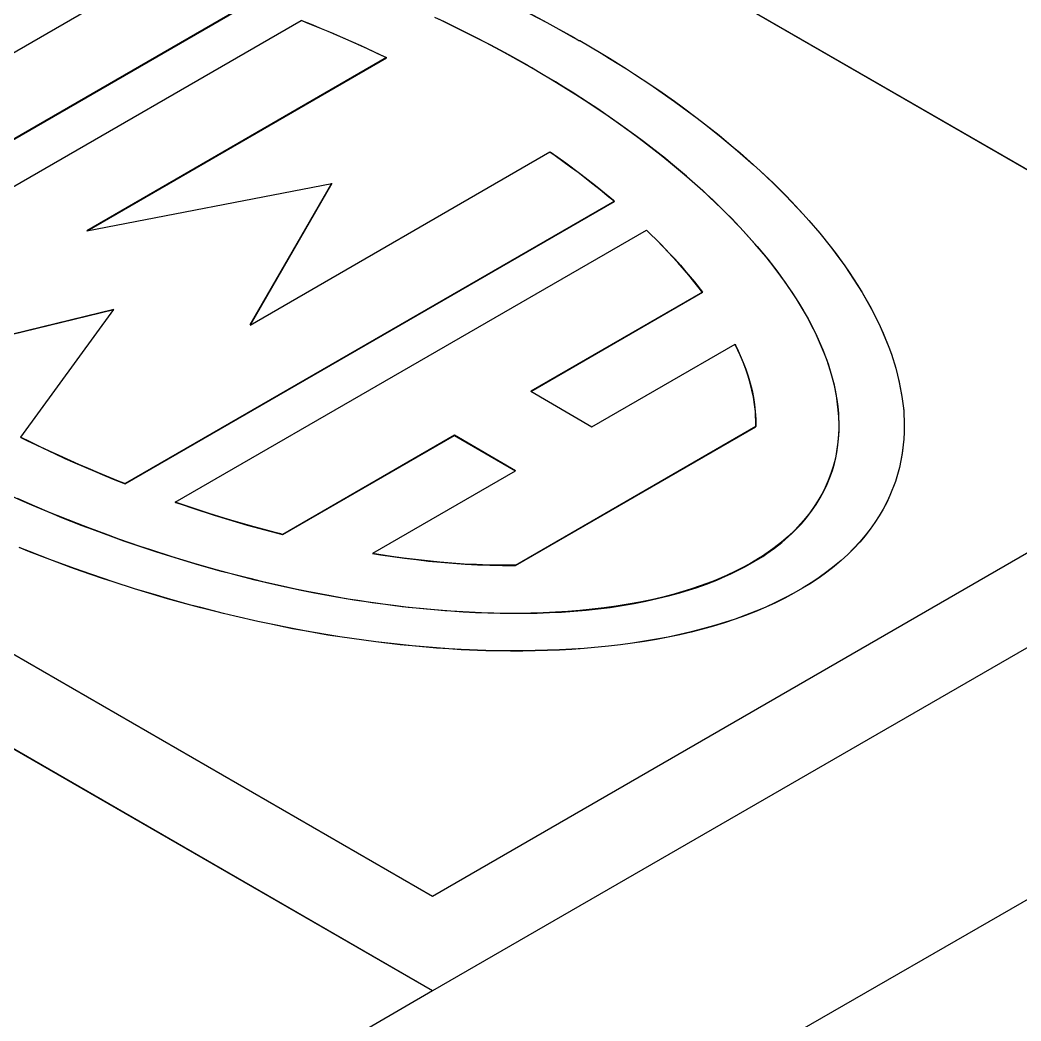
# Model space of a CAD drawing. Extents: x 0 to 258, y 0 to 184.
# Drawn here: x 77.321 to 78.619, y 104.845 to 106.144 of the extents above; entities that cross this region are included whole.
import ezdxf

# ---------------------------------------------------------------- set-up
doc = ezdxf.new("R2010")
doc.units = 0

msp = doc.modelspace()

# ---------------------------------------------------------------- linework, layer by layer
for p, q in [((85.492715, 108.96596), (71.77488, 101.046727)), ((79.022602, 105.721115), (77.361021, 106.680493)), ((79.022602, 105.72085), (77.361021, 106.680228)), ((80.896643, 106.639747), (77.856056, 104.884239)), ((80.684448, 106.639747), (77.856056, 105.00674)), ((80.896643, 106.639218), (77.856056, 104.883974)), ((77.297256, 106.092589), (77.493312, 106.205831)), ((77.620841, 106.167201), (77.00939, 105.814248)), ((77.00939, 105.813983), (77.620841, 106.166937)), ((77.858537, 106.147511), (77.870893, 106.141664)), ((77.980635, 106.152991), (78.004235, 106.140502)), ((77.980635, 106.152708), (78.004235, 106.140219)), ((77.05093, 105.776942), (77.6854, 106.143124)), ((77.685281, 106.143114), (77.68581, 106.14295)), ((77.698687, 106.137669), (77.685352, 106.142987)), ((77.68581, 106.14295), (77.687397, 106.142421)), ((77.687397, 106.142421), (77.693985, 106.139775)), ((77.693985, 106.139775), (77.7201, 106.129086)), ((77.711916, 106.132271), (77.698687, 106.137669)), ((77.724881, 106.126847), (77.711916, 106.132271)), ((77.877132, 106.138261), (77.864803, 106.144162)), ((77.870893, 106.141664), (77.895341, 106.129731)), ((77.901474, 106.126276), (77.877132, 106.138261)), ((78.004235, 106.140502), (78.015877, 106.134152)), ((78.004235, 106.140219), (78.015877, 106.133869)), ((78.015877, 106.134152), (78.038843, 106.121294)), ((78.015877, 106.133869), (78.038843, 106.121011)), ((77.7201, 106.129086), (77.733011, 106.123609)), ((77.750492, 106.115788), (77.724881, 106.126847)), ((77.733011, 106.123609), (77.745817, 106.118053)), ((77.895341, 106.129731), (77.907406, 106.123672)), ((77.913486, 106.120164), (77.901474, 106.126276)), ((77.907406, 106.123672), (77.931245, 106.111343)), ((77.925392, 106.113999), (77.913486, 106.120164)), ((78.038843, 106.121294), (78.044531, 106.118039)), ((78.038843, 106.121011), (78.044531, 106.117756)), ((77.745817, 106.118053), (77.771244, 106.106649)), ((77.763139, 106.110126), (77.750492, 106.115788)), ((77.788142, 106.09859), (77.763139, 106.110126)), ((77.771244, 106.106649), (77.783811, 106.100828)), ((77.948914, 106.101458), (77.925392, 106.113999)), ((77.931245, 106.111343), (77.942992, 106.105072)), ((78.044531, 106.118039), (78.045854, 106.117246)), ((78.044531, 106.117756), (78.045854, 106.116962)), ((78.045854, 106.117246), (78.046119, 106.117042)), ((78.045854, 106.116962), (78.046119, 106.116759)), ((78.046119, 106.117042), (78.046876, 106.11714)), ((78.046119, 106.116759), (78.046876, 106.116936)), ((78.046876, 106.11714), (78.060872, 106.108964)), ((78.046876, 106.116936), (78.060872, 106.10876)), ((78.060872, 106.108964), (78.074683, 106.100709)), ((78.060872, 106.10876), (78.074683, 106.100505)), ((77.79626, 106.09497), (77.407323, 105.870339)), ((77.407852, 105.870339), (77.79626, 106.094706)), ((77.783811, 106.100828), (77.796273, 106.094928)), ((77.794334, 106.095653), (77.788142, 106.09859)), ((77.795921, 106.094859), (77.794334, 106.095653)), ((77.796186, 106.094677), (77.795921, 106.094859)), ((77.942992, 106.105072), (77.954634, 106.098749)), ((77.960502, 106.095081), (77.948914, 106.101458)), ((77.954634, 106.098749), (77.977626, 106.08589)), ((77.985003, 106.081217), (77.960502, 106.095081)), ((78.074683, 106.100709), (78.08569, 106.093989)), ((78.074683, 106.100505), (78.08569, 106.093785)), ((78.08569, 106.093989), (78.107359, 106.080389)), ((78.08569, 106.093785), (78.107359, 106.080185)), ((77.977626, 106.08589), (77.983315, 106.082635)), ((77.983315, 106.082635), (77.984638, 106.081842)), ((77.984638, 106.081842), (77.984902, 106.081638)), ((77.984902, 106.081638), (77.985003, 106.081421)), ((77.985003, 106.081421), (77.997068, 106.074383)), ((77.985746, 106.080887), (77.985003, 106.081217)), ((77.986011, 106.080683), (77.985746, 106.080887)), ((77.987334, 106.079889), (77.986011, 106.080683)), ((78.107359, 106.080389), (78.118022, 106.07351)), ((78.107359, 106.080185), (78.118022, 106.073306)), ((77.992969, 106.076608), (77.987334, 106.079889)), ((78.015221, 106.063326), (77.992969, 106.076608)), ((77.997068, 106.074383), (78.009, 106.067266)), ((78.009, 106.067266), (78.020034, 106.060572)), ((78.118022, 106.07351), (78.139003, 106.059566)), ((78.118022, 106.073306), (78.139003, 106.059363)), ((78.026201, 106.056606), (78.015221, 106.063326)), ((78.020034, 106.060572), (78.041729, 106.046999)), ((78.037049, 106.049832), (78.026201, 106.056606)), ((78.139003, 106.059566), (78.149322, 106.052502)), ((78.139003, 106.059363), (78.149322, 106.052298)), ((78.058401, 106.036074), (78.037049, 106.049832)), ((78.041729, 106.046999), (78.052419, 106.04012)), ((78.149322, 106.052502), (78.169616, 106.038215)), ((78.149322, 106.052298), (78.169616, 106.038011)), ((78.052419, 106.04012), (78.062975, 106.033188)), ((78.068905, 106.029116), (78.058401, 106.036074)), ((78.062975, 106.033188), (78.083772, 106.019138)), ((78.089569, 106.015013), (78.068905, 106.029116)), ((78.169616, 106.038215), (78.17959, 106.030992)), ((78.169616, 106.038011), (78.17959, 106.030788)), ((78.17959, 106.030992), (78.19917, 106.016387)), ((78.17959, 106.030788), (78.19917, 106.016183)), ((78.083772, 106.019138), (78.093985, 106.012021)), ((78.19917, 106.016387), (78.208774, 106.009005)), ((78.19917, 106.016183), (78.208774, 106.008801)), ((77.856056, 104.884239), (75.911371, 106.006864)), ((77.856056, 104.883974), (75.911371, 106.0066)), ((77.856056, 105.00674), (76.123566, 106.006864)), ((78.099729, 106.00787), (78.089569, 106.015013)), ((78.093985, 106.012021), (78.11404, 105.997628)), ((78.119652, 105.993423), (78.099729, 106.00787)), ((78.208774, 106.009005), (78.227612, 105.994056)), ((78.208774, 106.008801), (78.227612, 105.993852)), ((78.11404, 105.997628), (78.123882, 105.990352)), ((78.129441, 105.986121), (78.119652, 105.993423)), ((78.123882, 105.990352), (78.143171, 105.975614)), ((78.227612, 105.994056), (78.245921, 105.978895)), ((78.227612, 105.993852), (78.245921, 105.978691)), ((78.139099, 105.978739), (78.129441, 105.986121)), ((78.15799, 105.963843), (78.139099, 105.978739)), ((78.245921, 105.978895), (78.254864, 105.971249)), ((78.245921, 105.978691), (78.254864, 105.971045)), ((77.619518, 105.747837), (78.008191, 105.972468)), ((78.008315, 105.972418), (78.00858, 105.972196)), ((78.018578, 105.965102), (78.008365, 105.972299)), ((78.00858, 105.972196), (78.009903, 105.971402)), ((78.009903, 105.971402), (78.014983, 105.96783)), ((78.014983, 105.96783), (78.034959, 105.953384)), ((78.028659, 105.957853), (78.018578, 105.965102)), ((78.143171, 105.975614), (78.152616, 105.968153)), ((78.152616, 105.968153), (78.161929, 105.960639)), ((78.16725, 105.956302), (78.15799, 105.963843)), ((78.254864, 105.971249), (78.27238, 105.955797)), ((78.254864, 105.971045), (78.27238, 105.955593)), ((78.048397, 105.943168), (78.028659, 105.957853)), ((78.034959, 105.953384), (78.044748, 105.946082)), ((78.161929, 105.960639), (78.180159, 105.945452)), ((78.185348, 105.941062), (78.16725, 105.956302)), ((78.27238, 105.955797), (78.280926, 105.947992)), ((78.27238, 105.955593), (78.280926, 105.947788)), ((78.044748, 105.946082), (78.063931, 105.931291)), ((78.058001, 105.935787), (78.048397, 105.943168)), ((78.180159, 105.945452), (78.189076, 105.937779)), ((78.194185, 105.933363), (78.185348, 105.941062)), ((78.189076, 105.937779), (78.206459, 105.922274)), ((78.280926, 105.947992), (78.297594, 105.932223)), ((78.280926, 105.947788), (78.297594, 105.932019)), ((77.407323, 105.870339), (77.725352, 105.931723)), ((77.725352, 105.931723), (77.619518, 105.747837)), ((77.619518, 105.748102), (77.725352, 105.931458)), ((77.725352, 105.931458), (77.725352, 105.931458)), ((78.067473, 105.928352), (78.058001, 105.935787)), ((78.063931, 105.931291), (78.073323, 105.923804)), ((78.085994, 105.913297), (78.067473, 105.928352)), ((78.211409, 105.917806), (78.194185, 105.933363)), ((78.297594, 105.932223), (78.313681, 105.916242)), ((78.297594, 105.932019), (78.313681, 105.916038)), ((78.073323, 105.923804), (78.082663, 105.916184)), ((78.082663, 105.916184), (78.091871, 105.908484)), ((78.090545, 105.909487), (78.085994, 105.913297)), ((78.206459, 105.922274), (78.214925, 105.914443)), ((78.219796, 105.909947), (78.211409, 105.917806)), ((78.214925, 105.914443), (78.231409, 105.898621)), ((78.313681, 105.916242), (78.321486, 105.908172)), ((78.313681, 105.916038), (78.321486, 105.907968)), ((78.091799, 105.908439), (77.457329, 105.542256)), ((77.457329, 105.541992), (78.091799, 105.908175)), ((78.091603, 105.908429), (78.090545, 105.909487)), ((78.091868, 105.908191), (78.091603, 105.908429)), ((78.236121, 105.894072), (78.219796, 105.909947)), ((78.231409, 105.898621), (78.239426, 105.89063)), ((78.321486, 105.908172), (78.336647, 105.8919)), ((78.321486, 105.907968), (78.336647, 105.891697)), ((78.244059, 105.886056), (78.236121, 105.894072)), ((78.239426, 105.89063), (78.254957, 105.874491)), ((78.259431, 105.869863), (78.244059, 105.886056)), ((78.336647, 105.8919), (78.343976, 105.883698)), ((78.336647, 105.891697), (78.343976, 105.883494)), ((78.254957, 105.874491), (78.262471, 105.866342)), ((78.343976, 105.883698), (78.358157, 105.867135)), ((78.343976, 105.883494), (78.358157, 105.866932)), ((77.521887, 105.518179), (78.133339, 105.871133)), ((78.133368, 105.871123), (78.133627, 105.870876)), ((78.151055, 105.853554), (78.133407, 105.870937)), ((78.133627, 105.870876), (78.134685, 105.869818)), ((78.134685, 105.869818), (78.138786, 105.865849)), ((78.138786, 105.865849), (78.146856, 105.857885)), ((78.266866, 105.861688), (78.259431, 105.869863)), ((78.262471, 105.866342), (78.276997, 105.849884)), ((78.274115, 105.853459), (78.266866, 105.861688)), ((78.358157, 105.867135), (78.371651, 105.850387)), ((78.358157, 105.866932), (78.371651, 105.850183)), ((78.146856, 105.857885), (78.162493, 105.841772)), ((78.15886, 105.845484), (78.151055, 105.853554)), ((78.288112, 105.836843), (78.274115, 105.853459)), ((78.276997, 105.849884), (78.283982, 105.841577)), ((78.371651, 105.850387), (78.378133, 105.841947)), ((78.371651, 105.850183), (78.378133, 105.841743)), ((78.16648, 105.837362), (78.15886, 105.845484)), ((78.162493, 105.841772), (78.170034, 105.833623)), ((78.173915, 105.829186), (78.16648, 105.837362)), ((78.170034, 105.833623), (78.177389, 105.825421)), ((78.283982, 105.841577), (78.290808, 105.833216)), ((78.294832, 105.828456), (78.288112, 105.836843)), ((78.378133, 105.841947), (78.390569, 105.824934)), ((78.378133, 105.841743), (78.390569, 105.824731)), ((78.188229, 105.812676), (78.173915, 105.829186)), ((78.177389, 105.825421), (78.184559, 105.817166)), ((78.290808, 105.833216), (78.303878, 105.816362)), ((78.307691, 105.811549), (78.294832, 105.828456)), ((78.390569, 105.824934), (78.396496, 105.816362)), ((78.390569, 105.824731), (78.396496, 105.816158)), ((78.184559, 105.817166), (78.195539, 105.803911)), ((78.195082, 105.804342), (78.188229, 105.812676)), ((78.303878, 105.816362), (78.310122, 105.807842)), ((78.313829, 105.803003), (78.307691, 105.811549)), ((78.310122, 105.807842), (78.321976, 105.790671)), ((78.396496, 105.816362), (78.407767, 105.799058)), ((78.396496, 105.816158), (78.407767, 105.798881)), ((78.201723, 105.795928), (78.195082, 105.804342)), ((78.195539, 105.803911), (78.20599, 105.790523)), ((78.204977, 105.791695), (78.201723, 105.795928)), ((78.325471, 105.785805), (78.313829, 105.803003)), ((78.407767, 105.799058), (78.413111, 105.790353)), ((78.407767, 105.798881), (78.413111, 105.790176)), ((78.206099, 105.7907), (77.98332, 105.662113)), ((77.98332, 105.661848), (78.206099, 105.790435)), ((78.205771, 105.790636), (78.204977, 105.791695)), ((78.205972, 105.790372), (78.205771, 105.790636)), ((78.321976, 105.790671), (78.327585, 105.782019)), ((78.330974, 105.777127), (78.325471, 105.785805)), ((78.327585, 105.782019), (78.332982, 105.773314)), ((78.413111, 105.790353), (78.423165, 105.772811)), ((78.413111, 105.790176), (78.423165, 105.772634)), ((78.336239, 105.768396), (78.330974, 105.777127)), ((78.332982, 105.773314), (78.343063, 105.755772)), ((78.346082, 105.750827), (78.336239, 105.768396)), ((78.423165, 105.772811), (78.427875, 105.763974)), ((78.423165, 105.772634), (78.427875, 105.763797)), ((77.442512, 105.76821), (77.15544, 105.69836)), ((77.15544, 105.69836), (77.442512, 105.767946)), ((77.321598, 105.602581), (77.442512, 105.76821)), ((78.343063, 105.755772), (78.347746, 105.746935)), ((78.427875, 105.763974), (78.43658, 105.746194)), ((78.427875, 105.763797), (78.43658, 105.746017)), ((78.350633, 105.741964), (78.346082, 105.750827)), ((78.347746, 105.746935), (78.352191, 105.738072)), ((78.43658, 105.746194), (78.440602, 105.737251)), ((78.43658, 105.746017), (78.440602, 105.737074)), ((78.354945, 105.733074), (78.350633, 105.741964)), ((78.352191, 105.738072), (78.360287, 105.720186)), ((78.362777, 105.715161), (78.354945, 105.733074)), ((78.440602, 105.737251), (78.447878, 105.71926)), ((78.440602, 105.737074), (78.447878, 105.719083)), ((78.062695, 105.616075), (78.248432, 105.723231)), ((78.248353, 105.723194), (78.24849, 105.72293)), ((78.255002, 105.708729), (78.248414, 105.722832)), ((78.24849, 105.72293), (78.24902, 105.721871)), ((78.24902, 105.721871), (78.251136, 105.717426)), ((78.251136, 105.717426), (78.255184, 105.708483)), ((78.360287, 105.720186), (78.363939, 105.71119)), ((78.447878, 105.71926), (78.451132, 105.710211)), ((78.447878, 105.719083), (78.451132, 105.710034)), ((78.258759, 105.69976), (78.255002, 105.708729)), ((78.255184, 105.708483), (78.258915, 105.699514)), ((78.36627, 105.706139), (78.362777, 105.715161)), ((78.363939, 105.71119), (78.367299, 105.702168)), ((78.369471, 105.69709), (78.36627, 105.706139)), ((78.451132, 105.710211), (78.456847, 105.692034)), ((78.451132, 105.710034), (78.456847, 105.691857)), ((78.262172, 105.690738), (78.258759, 105.69976)), ((78.258915, 105.699514), (78.262328, 105.690492)), ((78.265241, 105.681663), (78.262172, 105.690738)), ((78.262328, 105.690492), (78.265371, 105.681417)), ((78.367299, 105.702168), (78.37312, 105.683991)), ((78.372381, 105.688015), (78.369471, 105.69709)), ((78.456847, 105.692034), (78.459228, 105.682906)), ((78.456847, 105.691857), (78.459228, 105.682729)), ((78.26794, 105.672561), (78.265241, 105.681663)), ((78.265371, 105.681417), (78.268043, 105.672315)), ((78.37725, 105.669759), (78.372381, 105.688015)), ((78.37312, 105.683991), (78.375501, 105.674863)), ((78.459228, 105.682906), (78.461345, 105.673752)), ((78.459228, 105.682729), (78.461345, 105.673574)), ((78.270321, 105.663433), (78.26794, 105.672561)), ((78.268043, 105.672315), (78.270424, 105.663187)), ((78.375501, 105.674863), (78.377618, 105.665708)), ((78.379102, 105.660604), (78.37725, 105.669759)), ((78.377618, 105.665708), (78.37947, 105.656527)), ((78.461345, 105.673752), (78.464784, 105.655389)), ((78.461345, 105.673574), (78.464784, 105.655212)), ((77.98332, 105.662113), (78.062695, 105.616075)), ((78.272173, 105.654252), (78.270321, 105.663433)), ((78.270424, 105.663187), (78.272276, 105.654006)), ((78.273761, 105.645044), (78.272173, 105.654252)), ((78.272276, 105.654006), (78.273599, 105.644798)), ((78.380689, 105.651423), (78.379102, 105.660604)), ((78.37947, 105.656527), (78.381851, 105.638112)), ((78.464784, 105.655389), (78.466107, 105.646182)), ((78.464784, 105.655212), (78.466107, 105.646005)), ((78.273599, 105.644798), (78.274658, 105.635591)), ((78.274819, 105.635837), (78.273761, 105.645044)), ((78.382012, 105.642216), (78.380689, 105.651423)), ((78.382806, 105.632982), (78.382012, 105.642216)), ((78.466107, 105.646182), (78.467166, 105.636948)), ((78.466107, 105.646005), (78.467166, 105.636771)), ((78.274658, 105.635591), (78.275187, 105.625986)), ((78.275084, 105.631233), (78.274819, 105.635837)), ((78.275348, 105.621999), (78.275084, 105.631233)), ((78.275187, 105.625986), (78.275176, 105.616356)), ((78.381851, 105.638112), (78.382645, 105.628878)), ((78.382645, 105.628878), (78.382909, 105.619644)), ((78.383335, 105.614514), (78.382806, 105.632982)), ((78.467166, 105.636948), (78.467959, 105.61848)), ((78.467166, 105.636771), (78.467959, 105.618303)), ((78.275155, 105.61634), (77.963476, 105.436159)), ((77.963476, 105.436159), (78.275155, 105.616075)), ((78.275277, 105.616072), (78.275287, 105.616337)), ((78.275287, 105.616337), (78.275314, 105.617395)), ((78.275314, 105.617395), (78.275348, 105.621999)), ((78.382909, 105.619644), (78.382798, 105.61041)), ((78.383071, 105.60528), (78.383335, 105.614514)), ((78.467959, 105.61848), (78.467869, 105.609246)), ((78.467959, 105.618303), (78.467869, 105.609069)), ((77.334065, 105.596245), (77.321497, 105.602436)), ((77.321598, 105.602314), (77.321863, 105.602126)), ((77.321863, 105.602126), (77.32345, 105.601333)), ((77.32345, 105.601333), (77.329535, 105.598343)), ((77.884366, 105.604963), (77.661587, 105.476375)), ((77.661587, 105.476111), (77.884366, 105.604698)), ((77.963741, 105.558925), (77.884366, 105.604963)), ((77.884366, 105.604698), (77.963741, 105.558925)), ((78.382269, 105.601176), (78.381211, 105.591969)), ((78.382798, 105.61041), (78.382269, 105.601176)), ((78.382277, 105.596046), (78.383071, 105.60528)), ((78.46734, 105.600012), (78.465224, 105.581571)), ((78.46734, 105.599835), (78.465224, 105.581394)), ((78.467869, 105.609246), (78.46734, 105.600012)), ((78.467869, 105.609069), (78.46734, 105.599835)), ((77.329535, 105.598343), (77.341759, 105.59239)), ((77.346739, 105.590133), (77.334065, 105.596245)), ((77.341759, 105.59239), (77.366551, 105.580695)), ((77.359121, 105.584285), (77.346739, 105.590133)), ((78.379366, 105.577658), (78.380954, 105.586839)), ((78.381211, 105.591969), (78.379888, 105.582761)), ((78.380954, 105.586839), (78.382277, 105.596046)), ((77.371609, 105.578518), (77.359121, 105.584285)), ((77.366551, 105.580695), (77.379092, 105.574954)), ((77.396904, 105.567193), (77.371609, 105.578518)), ((77.379092, 105.574954), (77.391739, 105.569292)), ((78.378036, 105.57358), (78.375654, 105.564452)), ((78.37725, 105.568503), (78.379366, 105.577658)), ((78.379888, 105.582761), (78.378036, 105.57358)), ((78.465224, 105.581571), (78.463636, 105.57239)), ((78.465224, 105.581394), (78.463636, 105.572213)), ((77.391739, 105.569292), (77.417351, 105.558206)), ((77.409709, 105.561637), (77.396904, 105.567193)), ((77.422621, 105.55616), (77.409709, 105.561637)), ((78.375654, 105.564452), (78.37277, 105.555351)), ((78.374604, 105.559401), (78.37725, 105.568503)), ((78.461519, 105.563235), (78.459138, 105.554107)), ((78.461519, 105.563058), (78.459138, 105.55393)), ((78.463636, 105.57239), (78.461519, 105.563235)), ((78.463636, 105.572213), (78.461519, 105.563058)), ((77.417351, 105.558206), (77.430315, 105.552782)), ((77.448709, 105.545471), (77.422621, 105.55616)), ((77.430315, 105.552782), (77.443782, 105.547278)), ((77.778268, 105.451769), (77.963741, 105.558925)), ((78.367778, 105.541357), (78.371455, 105.550353)), ((78.37277, 105.555351), (78.369357, 105.546328)), ((78.371455, 105.550353), (78.374604, 105.559401)), ((78.459138, 105.554107), (78.456307, 105.545005)), ((78.459138, 105.55393), (78.456307, 105.544828)), ((77.443782, 105.547278), (77.457356, 105.541854)), ((77.455297, 105.542825), (77.448709, 105.545471)), ((77.456885, 105.542296), (77.455297, 105.542825)), ((77.457414, 105.542132), (77.456885, 105.542296)), ((78.365415, 105.537385), (78.360917, 105.528522)), ((78.363571, 105.53244), (78.367778, 105.541357)), ((78.369357, 105.546328), (78.365415, 105.537385)), ((78.456307, 105.545005), (78.449296, 105.526961)), ((78.456307, 105.544828), (78.449296, 105.526784)), ((77.32322, 105.519812), (77.297952, 105.531162)), ((77.316992, 105.523185), (77.329718, 105.517576)), ((78.353464, 105.514925), (78.358808, 105.52363)), ((78.360917, 105.528522), (78.355864, 105.519764)), ((78.358808, 105.52363), (78.363571, 105.53244)), ((78.449296, 105.526961), (78.445115, 105.518044)), ((78.449296, 105.526784), (78.445115, 105.517867)), ((77.335999, 105.514256), (77.32322, 105.519812)), ((77.329718, 105.517576), (77.355462, 105.506596)), ((77.361849, 105.503355), (77.335999, 105.514256)), ((77.552002, 105.508049), (77.521893, 105.518235)), ((77.521977, 105.51797), (77.522506, 105.517822)), ((77.522506, 105.517822), (77.524094, 105.517293)), ((77.524094, 105.517293), (77.530973, 105.514912)), ((77.530973, 105.514912), (77.544784, 105.510255)), ((77.544784, 105.510255), (77.572708, 105.501233)), ((78.350228, 105.511112), (78.34401, 105.502593)), ((78.347537, 105.506353), (78.353464, 105.514925)), ((78.355864, 105.519764), (78.350228, 105.511112)), ((78.440485, 105.509207), (78.435379, 105.50045)), ((78.440485, 105.50903), (78.435379, 105.500272)), ((78.445115, 105.518044), (78.440485, 105.509207)), ((78.445115, 105.517867), (78.440485, 105.50903)), ((77.355462, 105.506596), (77.368479, 105.501225)), ((77.374919, 105.49801), (77.361849, 105.503355)), ((77.368479, 105.501225), (77.394805, 105.490721)), ((77.401325, 105.487586), (77.374919, 105.49801)), ((77.565972, 105.503551), (77.552002, 105.508049)), ((77.580048, 105.499132), (77.565972, 105.503551)), ((77.572708, 105.501233), (77.586811, 105.496867)), ((77.594203, 105.494819), (77.580048, 105.499132)), ((77.586811, 105.496867), (77.601019, 105.492607)), ((78.333911, 105.489631), (78.341028, 105.497912)), ((78.34401, 105.502593), (78.33721, 105.494232)), ((78.341028, 105.497912), (78.347537, 105.506353)), ((78.435379, 105.50045), (78.429796, 105.491798)), ((78.435379, 105.500272), (78.429796, 105.491621)), ((77.394805, 105.490721), (77.408114, 105.485588)), ((77.414686, 105.482506), (77.401325, 105.487586)), ((77.408114, 105.485588), (77.435001, 105.47556)), ((77.622823, 105.486564), (77.594203, 105.494819)), ((77.601019, 105.492607), (77.615333, 105.48848)), ((77.615333, 105.48848), (77.638272, 105.48213)), ((77.637269, 105.482596), (77.622823, 105.486564)), ((78.322111, 105.477566), (78.330128, 105.485556)), ((78.329802, 105.48603), (78.325886, 105.482008)), ((78.33721, 105.494232), (78.329802, 105.48603)), ((78.330128, 105.485556), (78.333911, 105.489631)), ((78.423711, 105.483252), (78.417149, 105.474838)), ((78.423711, 105.483075), (78.417149, 105.474661)), ((78.429796, 105.491798), (78.423711, 105.483252)), ((78.429796, 105.491621), (78.423711, 105.483075)), ((77.441668, 105.472584), (77.414686, 105.482506)), ((77.435001, 105.47556), (77.448574, 105.470666)), ((77.455294, 105.467742), (77.441668, 105.472584)), ((77.448574, 105.470666), (77.476017, 105.461167)), ((77.651821, 105.478759), (77.637269, 105.482596)), ((77.638272, 105.48213), (77.661476, 105.476097)), ((77.659124, 105.476907), (77.651821, 105.478759)), ((77.660976, 105.476378), (77.659124, 105.476907)), ((77.661505, 105.476262), (77.660976, 105.476378)), ((78.317605, 105.474097), (78.308715, 105.466424)), ((78.308987, 105.465977), (78.313512, 105.469787)), ((78.313512, 105.469787), (78.322111, 105.477566)), ((78.325886, 105.482008), (78.317605, 105.474097)), ((78.417149, 105.474838), (78.410085, 105.466557)), ((78.417149, 105.474661), (78.410085, 105.466379)), ((77.332943, 105.454071), (77.319794, 105.459336)), ((77.332943, 105.453867), (77.319794, 105.459132)), ((77.482835, 105.458323), (77.455294, 105.467742)), ((77.476017, 105.461167), (77.489881, 105.456563)), ((77.496752, 105.453745), (77.482835, 105.458323)), ((78.289435, 105.451346), (78.299489, 105.458542)), ((78.299243, 105.45899), (78.294295, 105.455365)), ((78.308715, 105.466424), (78.299243, 105.45899)), ((78.299489, 105.458542), (78.308987, 105.465977)), ((78.402517, 105.458407), (78.394474, 105.450417)), ((78.402517, 105.45823), (78.394474, 105.45024)), ((78.410085, 105.466557), (78.402517, 105.458407)), ((78.410085, 105.466379), (78.402517, 105.45823)), ((77.359526, 105.443779), (77.332943, 105.454071)), ((77.359526, 105.443575), (77.332943, 105.453867)), ((77.386466, 105.433804), (77.359526, 105.443779)), ((77.489881, 105.456563), (77.517874, 105.44762)), ((77.510748, 105.449274), (77.496752, 105.453745)), ((77.539016, 105.440622), (77.510748, 105.449274)), ((77.517874, 105.44762), (77.532002, 105.443281)), ((77.802512, 105.447702), (77.778065, 105.451512)), ((77.778223, 105.451592), (77.778752, 105.451512)), ((77.778752, 105.451512), (77.780605, 105.451248)), ((77.780605, 105.451248), (77.788304, 105.449925)), ((77.788304, 105.449925), (77.803782, 105.447544)), ((77.818069, 105.445586), (77.802512, 105.447702)), ((77.803782, 105.447544), (77.819339, 105.445427)), ((77.833706, 105.443734), (77.818069, 105.445586)), ((77.819339, 105.445427), (77.834976, 105.443575)), ((77.849396, 105.441882), (77.833706, 105.443734)), ((78.278579, 105.444887), (78.267413, 105.438273)), ((78.273295, 105.44108), (78.284196, 105.447853)), ((78.28395, 105.4483), (78.278579, 105.444887)), ((78.294295, 105.455365), (78.28395, 105.4483)), ((78.284196, 105.447853), (78.289435, 105.451346)), ((78.394474, 105.450417), (78.385928, 105.442612)), ((78.394474, 105.45024), (78.385928, 105.442435)), ((77.386466, 105.4336), (77.359526, 105.443575)), ((77.400065, 105.428936), (77.386466, 105.433804)), ((77.400065, 105.428732), (77.386466, 105.4336)), ((77.532002, 105.443281), (77.546237, 105.439048)), ((77.553277, 105.436442), (77.539016, 105.440622)), ((77.546237, 105.439048), (77.574947, 105.430899)), ((77.582077, 105.428398), (77.553277, 105.436442)), ((77.574947, 105.430899), (77.589446, 105.426983)), ((77.834976, 105.443575), (77.850693, 105.441723)), ((77.865165, 105.440294), (77.849396, 105.441882)), ((77.850693, 105.441723), (77.866462, 105.440135)), ((77.880987, 105.438971), (77.865165, 105.440294)), ((77.866462, 105.440135), (77.882284, 105.438812)), ((77.896889, 105.437913), (77.880987, 105.438971)), ((77.882284, 105.438812), (77.898185, 105.437754)), ((77.912817, 105.437119), (77.896889, 105.437913)), ((77.898185, 105.437754), (77.914113, 105.43696)), ((77.928797, 105.43659), (77.912817, 105.437119)), ((77.914113, 105.43696), (77.930094, 105.436431)), ((77.936788, 105.436394), (77.928797, 105.43659)), ((77.930094, 105.436431), (77.946736, 105.436167)), ((77.952795, 105.436212), (77.936788, 105.436394)), ((77.946736, 105.436167), (77.963405, 105.436172)), ((77.960786, 105.43623), (77.952795, 105.436212)), ((77.962902, 105.436246), (77.960786, 105.43623)), ((77.963431, 105.436251), (77.962902, 105.436246)), ((78.243794, 105.42547), (78.255965, 105.431476)), ((78.255745, 105.431949), (78.249739, 105.428906)), ((78.267413, 105.438273), (78.255745, 105.431949)), ((78.255965, 105.431476), (78.261865, 105.434598)), ((78.261865, 105.434598), (78.273295, 105.44108)), ((78.376879, 105.434992), (78.367354, 105.427557)), ((78.376879, 105.434815), (78.367354, 105.42738)), ((78.385928, 105.442612), (78.376879, 105.434992)), ((78.385928, 105.442435), (78.376879, 105.434815)), ((77.427534, 105.419463), (77.400065, 105.428936)), ((77.427534, 105.41926), (77.400065, 105.428732)), ((77.441399, 105.41486), (77.427534, 105.419463)), ((77.441399, 105.414656), (77.427534, 105.41926)), ((77.596603, 105.424536), (77.582077, 105.428398)), ((77.589446, 105.426983), (77.61868, 105.419469)), ((77.625927, 105.417127), (77.596603, 105.424536)), ((77.61868, 105.419469), (77.633417, 105.41587)), ((78.23733, 105.423059), (78.224498, 105.417556)), ((78.224665, 105.417109), (78.231147, 105.419807)), ((78.231147, 105.419807), (78.243794, 105.42547)), ((78.249739, 105.428906), (78.23733, 105.423059)), ((78.357353, 105.420334), (78.346902, 105.413349)), ((78.357353, 105.420157), (78.346902, 105.413172)), ((78.367354, 105.427557), (78.357353, 105.420334)), ((78.367354, 105.42738), (78.357353, 105.420157)), ((77.469386, 105.405917), (77.441399, 105.41486)), ((77.469386, 105.405687), (77.441399, 105.414656)), ((77.497715, 105.397318), (77.469386, 105.405917)), ((77.497715, 105.397088), (77.469386, 105.405687)), ((77.640717, 105.413608), (77.625927, 105.417127)), ((77.633417, 105.41587), (77.663159, 105.409044)), ((77.655586, 105.410195), (77.640717, 105.413608)), ((77.685577, 105.403739), (77.655586, 105.410195)), ((77.663159, 105.409044), (77.678161, 105.405816)), ((77.678161, 105.405816), (77.693242, 105.402721)), ((78.190631, 105.405253), (78.176476, 105.40094)), ((78.183734, 105.402662), (78.19773, 105.407134)), ((78.204443, 105.409909), (78.190631, 105.405253)), ((78.19773, 105.407134), (78.211383, 105.411949)), ((78.21791, 105.41491), (78.204443, 105.409909)), ((78.211383, 105.411949), (78.224665, 105.417109)), ((78.224498, 105.417556), (78.21791, 105.41491)), ((78.336001, 105.406602), (78.324651, 105.400093)), ((78.336001, 105.406425), (78.324651, 105.399916)), ((78.346902, 105.413349), (78.336001, 105.406602)), ((78.346902, 105.413172), (78.336001, 105.406425)), ((77.512002, 105.393164), (77.497715, 105.397318)), ((77.512002, 105.392934), (77.497715, 105.397088)), ((77.540826, 105.385147), (77.512002, 105.393164)), ((77.540826, 105.384917), (77.512002, 105.392934)), ((77.700685, 105.400723), (77.685577, 105.403739)), ((77.693242, 105.402721), (77.723629, 105.396926)), ((77.731151, 105.395061), (77.700685, 105.400723)), ((77.723629, 105.396926), (77.738922, 105.394228)), ((77.746497, 105.392415), (77.731151, 105.395061)), ((77.738922, 105.394228), (77.754294, 105.391582)), ((77.761922, 105.390034), (77.746497, 105.392415)), ((78.132458, 105.389671), (78.147407, 105.392952)), ((78.154701, 105.39504), (78.139858, 105.391574)), ((78.147407, 105.392952), (78.162144, 105.396577)), ((78.16928, 105.398823), (78.154701, 105.39504)), ((78.162144, 105.396577), (78.176616, 105.400546)), ((78.176476, 105.40094), (78.16928, 105.398823)), ((78.176616, 105.400546), (78.183734, 105.402662)), ((78.312877, 105.393823), (78.300706, 105.387817)), ((78.312877, 105.393645), (78.300706, 105.387639)), ((78.324651, 105.400093), (78.312877, 105.393823)), ((78.324651, 105.399916), (78.312877, 105.393645)), ((77.555352, 105.381284), (77.540826, 105.385147)), ((77.555352, 105.381054), (77.540826, 105.384917)), ((77.584662, 105.373849), (77.555352, 105.381284)), ((77.584662, 105.373646), (77.555352, 105.381054)), ((77.754294, 105.391582), (77.785272, 105.386952)), ((77.7774, 105.387653), (77.761922, 105.390034)), ((77.808582, 105.383499), (77.7774, 105.387653)), ((77.785272, 105.386952), (77.800856, 105.384835)), ((77.800856, 105.384835), (77.816519, 105.382983)), ((77.824271, 105.381647), (77.808582, 105.383499)), ((77.816519, 105.382983), (77.848002, 105.379649)), ((77.840014, 105.380059), (77.824271, 105.381647)), ((77.871655, 105.377281), (77.840014, 105.380059)), ((77.848002, 105.379649), (77.863824, 105.378326)), ((78.062864, 105.379324), (78.047095, 105.377736)), ((78.055093, 105.378003), (78.070836, 105.379591)), ((78.078554, 105.381176), (78.062864, 105.379324)), ((78.070836, 105.379591), (78.086447, 105.381707)), ((78.094112, 105.383292), (78.078554, 105.381176)), ((78.086447, 105.381707), (78.101951, 105.384089)), ((78.109537, 105.385674), (78.094112, 105.383292)), ((78.101951, 105.384089), (78.117297, 105.386735)), ((78.124803, 105.388452), (78.109537, 105.385674)), ((78.117297, 105.386735), (78.132458, 105.389671)), ((78.139858, 105.391574), (78.124803, 105.388452)), ((78.288138, 105.382075), (78.275227, 105.376625)), ((78.288138, 105.381898), (78.275227, 105.376448)), ((78.300706, 105.387817), (78.288138, 105.382075)), ((78.300706, 105.387639), (78.288138, 105.381898)), ((77.599426, 105.370304), (77.584662, 105.373849)), ((77.599426, 105.3701), (77.584662, 105.373646)), ((77.629202, 105.363531), (77.599426, 105.370304)), ((77.629202, 105.363327), (77.599426, 105.3701)), ((77.863824, 105.378326), (77.879699, 105.377003)), ((77.88753, 105.376223), (77.871655, 105.377281)), ((77.879699, 105.377003), (77.8956, 105.375945)), ((77.903458, 105.375429), (77.88753, 105.376223)), ((77.8956, 105.375945), (77.911528, 105.375151)), ((77.919413, 105.374635), (77.903458, 105.375429)), ((77.911528, 105.375151), (77.943492, 105.374093)), ((77.935393, 105.374106), (77.919413, 105.374635)), ((77.951401, 105.373847), (77.935393, 105.374106)), ((77.943492, 105.374093), (77.9595, 105.373945)), ((77.98341, 105.374032), (77.951401, 105.373847)), ((77.9595, 105.373945), (77.975507, 105.374035)), ((77.975507, 105.374035), (77.991488, 105.374299)), ((77.999391, 105.374561), (77.98341, 105.374032)), ((77.991488, 105.374299), (78.007469, 105.374828)), ((78.015345, 105.375355), (77.999391, 105.374561)), ((78.007469, 105.374828), (78.023396, 105.375622)), ((78.031247, 105.376413), (78.015345, 105.375355)), ((78.023396, 105.375622), (78.039271, 105.37668)), ((78.047095, 105.377736), (78.031247, 105.376413)), ((78.039271, 105.37668), (78.055093, 105.378003)), ((78.248398, 105.366544), (78.234534, 105.36194)), ((78.248398, 105.366367), (78.234534, 105.361763)), ((78.261971, 105.371439), (78.248398, 105.366544)), ((78.261971, 105.371262), (78.248398, 105.366367)), ((78.275227, 105.376625), (78.261971, 105.371439)), ((78.275227, 105.376448), (78.261971, 105.371262)), ((77.644204, 105.360303), (77.629202, 105.363531)), ((77.644204, 105.360099), (77.629202, 105.363327)), ((77.674425, 105.354217), (77.644204, 105.360303)), ((77.674425, 105.354014), (77.644204, 105.360099)), ((77.689638, 105.35136), (77.674425, 105.354217)), ((77.689638, 105.351156), (77.674425, 105.354014)), ((78.205985, 105.353606), (78.191354, 105.349849)), ((78.205985, 105.353429), (78.191354, 105.349672)), ((78.220378, 105.357628), (78.205985, 105.353606)), ((78.220378, 105.357451), (78.205985, 105.353429)), ((78.234534, 105.36194), (78.220378, 105.357628)), ((78.234534, 105.361763), (78.220378, 105.357451)), ((77.720277, 105.346015), (77.689638, 105.35136)), ((77.720277, 105.345812), (77.689638, 105.351156)), ((77.735702, 105.343634), (77.720277, 105.346015)), ((77.735702, 105.34343), (77.720277, 105.345812)), ((77.766727, 105.33911), (77.735702, 105.343634)), ((77.766727, 105.338906), (77.735702, 105.34343)), ((78.146295, 105.340298), (78.130949, 105.337652)), ((78.146295, 105.34012), (78.130949, 105.337474)), ((78.161482, 105.343208), (78.146295, 105.340298)), ((78.161482, 105.343031), (78.146295, 105.34012)), ((78.176511, 105.346383), (78.161482, 105.343208)), ((78.176511, 105.346206), (78.161482, 105.343031)), ((78.191354, 105.349849), (78.176511, 105.346383)), ((78.191354, 105.349672), (78.176511, 105.346206)), ((77.782338, 105.336993), (77.766727, 105.33911)), ((77.782338, 105.336789), (77.766727, 105.338906)), ((77.813709, 105.333342), (77.782338, 105.336993)), ((77.813709, 105.333138), (77.782338, 105.336789)), ((77.829478, 105.331754), (77.813709, 105.333342)), ((77.829478, 105.33155), (77.813709, 105.333138)), ((77.861136, 105.329029), (77.829478, 105.331754)), ((77.861136, 105.328852), (77.829478, 105.33155)), ((77.877011, 105.327971), (77.861136, 105.329029)), ((77.877011, 105.327793), (77.861136, 105.328852)), ((77.892939, 105.326912), (77.877011, 105.327971)), ((77.892939, 105.326735), (77.877011, 105.327793)), ((77.924863, 105.325589), (77.892939, 105.326912)), ((78.036726, 105.32728), (78.020798, 105.326486)), ((78.036726, 105.327103), (78.020798, 105.326309)), ((78.052601, 105.328338), (78.036726, 105.32728)), ((78.052601, 105.328161), (78.036726, 105.327103)), ((78.084198, 105.331302), (78.052601, 105.328338)), ((78.084198, 105.331125), (78.052601, 105.328161)), ((78.099887, 105.333154), (78.084198, 105.331302)), ((78.099887, 105.332977), (78.084198, 105.331125)), ((78.115471, 105.335271), (78.099887, 105.333154)), ((78.115471, 105.335093), (78.099887, 105.332977)), ((78.130949, 105.337652), (78.115471, 105.335271)), ((78.130949, 105.337474), (78.115471, 105.335093)), ((77.924863, 105.325412), (77.892939, 105.326735)), ((77.940844, 105.325325), (77.924863, 105.325589)), ((77.940844, 105.325148), (77.924863, 105.325412)), ((77.956851, 105.325145), (77.940844, 105.325325)), ((77.956851, 105.324968), (77.940844, 105.325148)), ((77.972858, 105.325163), (77.956851, 105.325145)), ((77.972858, 105.324986), (77.956851, 105.324968)), ((78.004844, 105.325957), (77.972858, 105.325163)), ((78.004844, 105.32578), (77.972858, 105.324986)), ((78.020798, 105.326486), (78.004844, 105.325957)), ((78.020798, 105.326309), (78.004844, 105.32578)), ((77.856056, 104.883974), (71.633328, 101.291731))]:
    msp.add_line(p, q)

doc.saveas('drawing.dxf')
